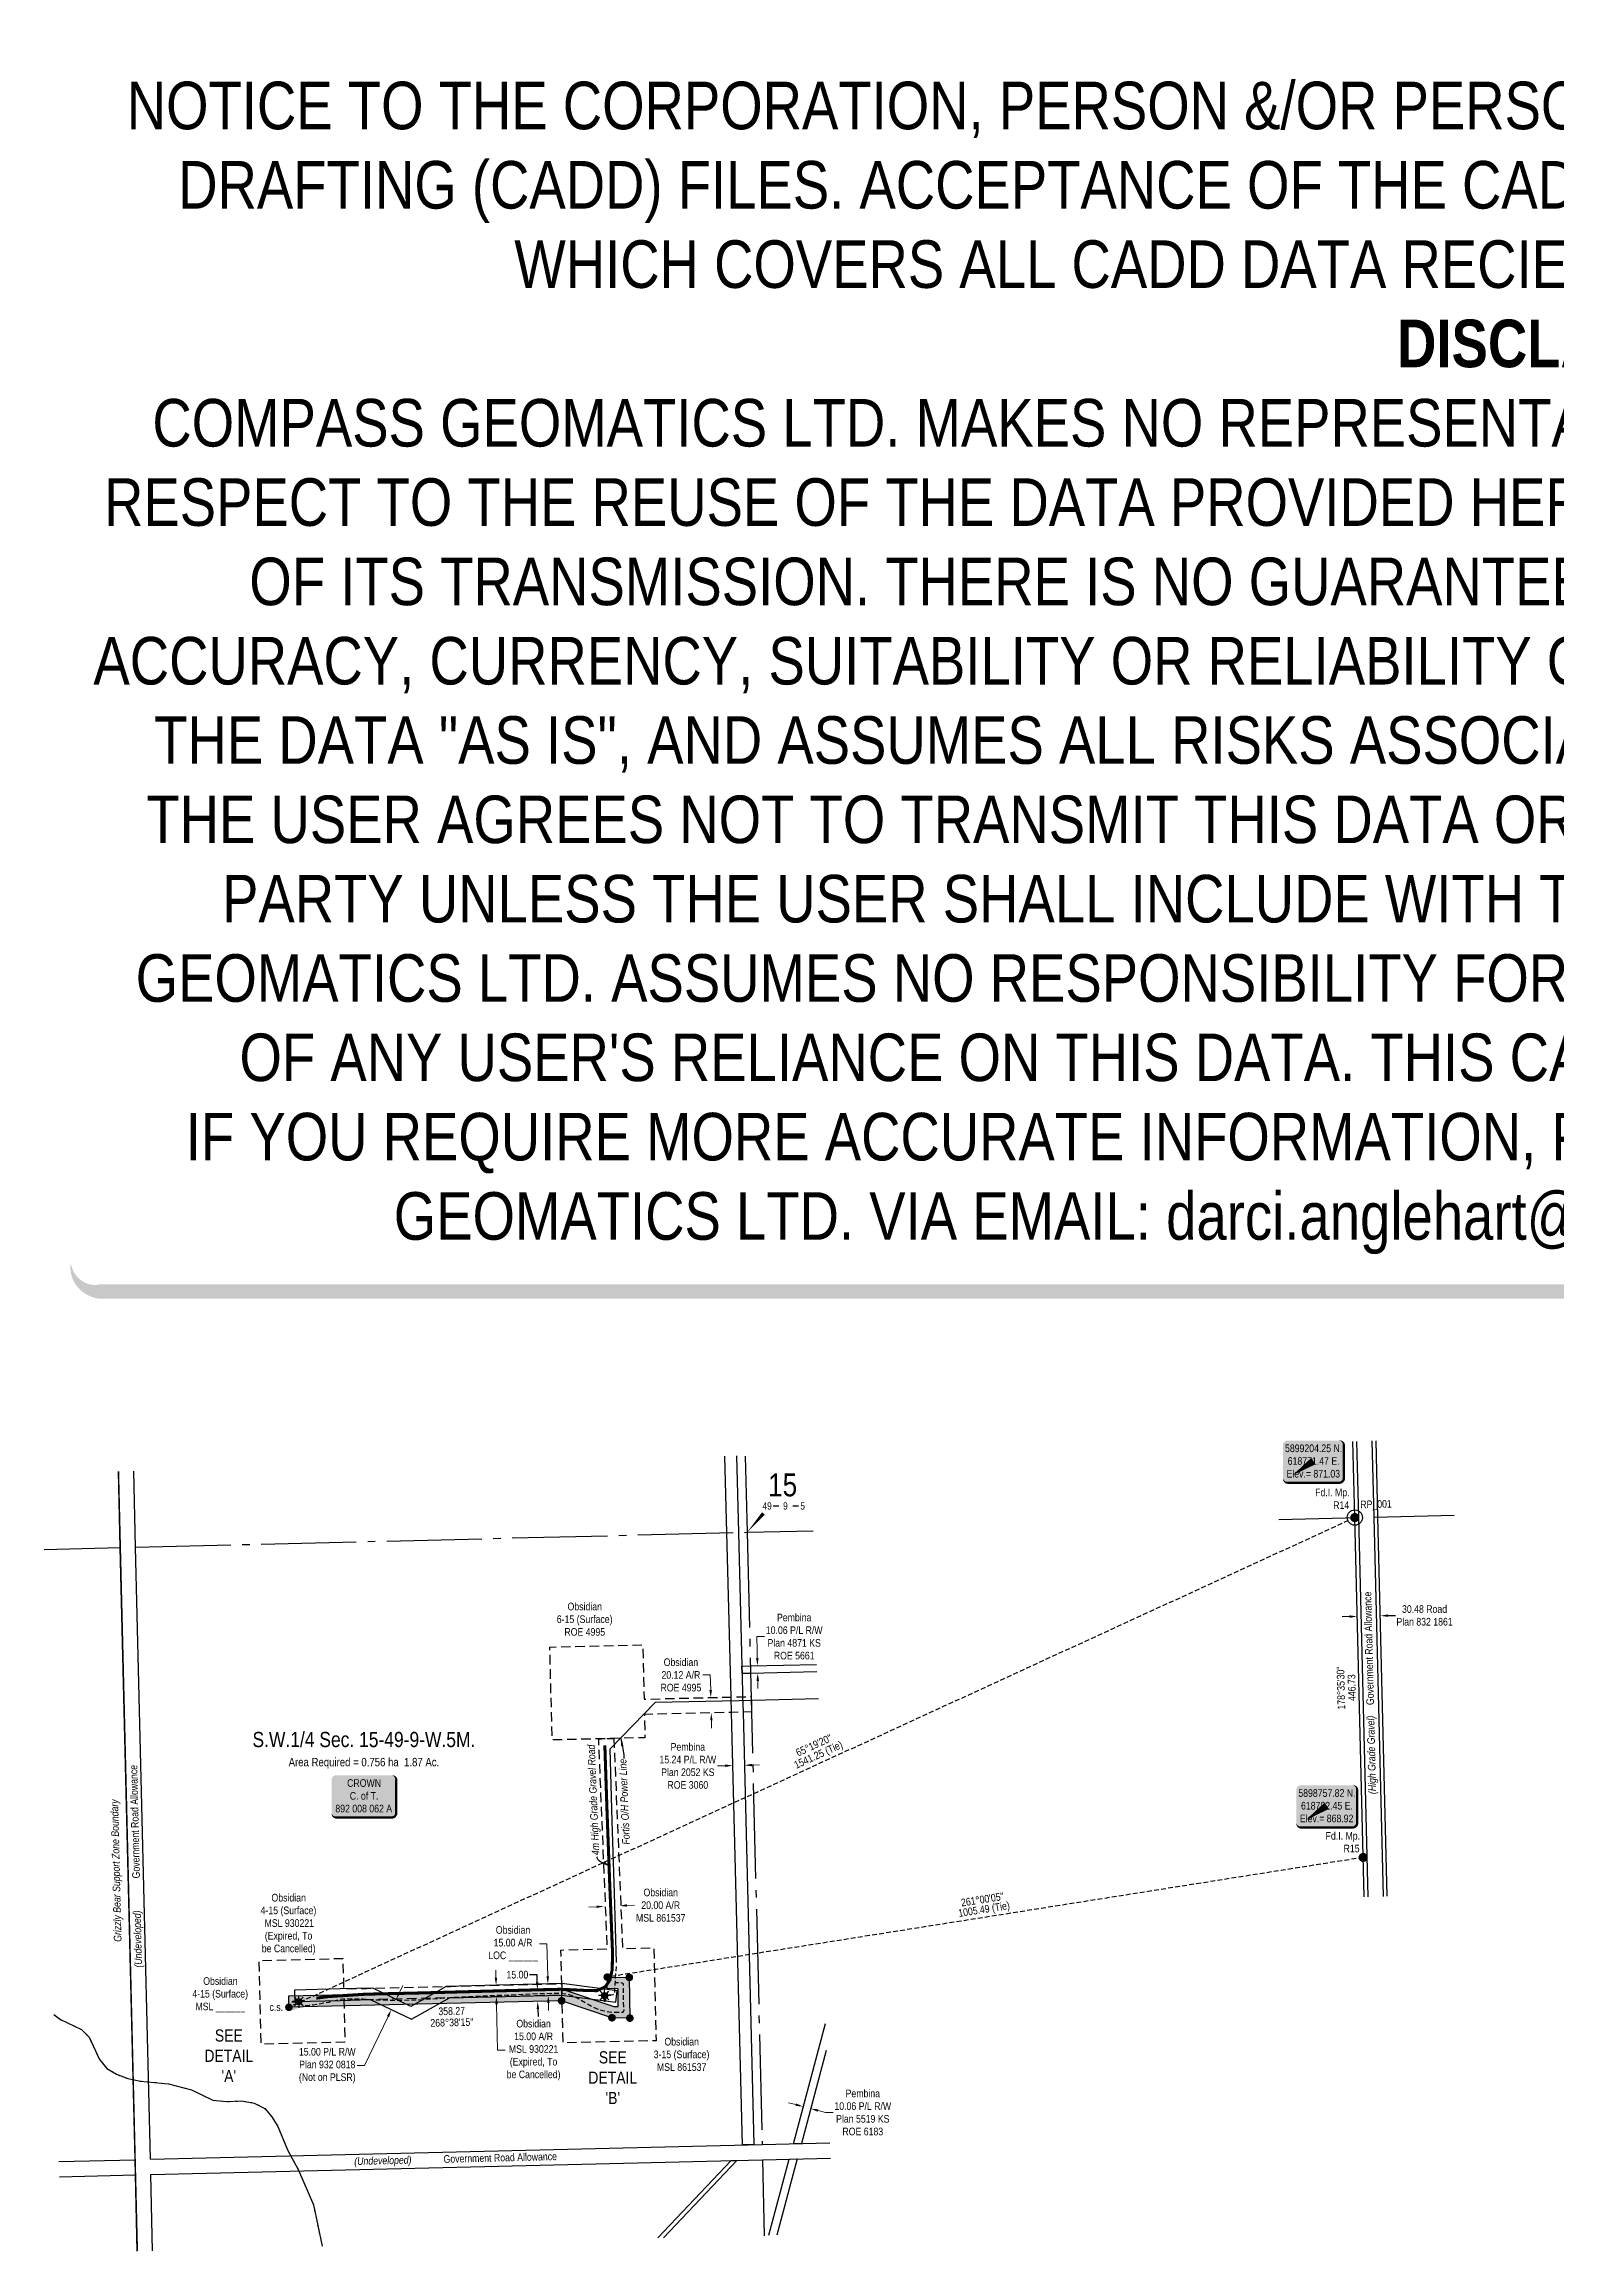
# Model space of a CAD drawing. Extents: x 617050 to 621024, y 5898240 to 5901140.
# Drawn here: x 617050 to 619037, y 5898240 to 5901140 of the extents above; entities that cross this region are included whole.
import ezdxf
from ezdxf.enums import TextEntityAlignment as Align

# ---------------------------------------------------------------- set-up
doc = ezdxf.new("R2010")
doc.units = 0
doc.header["$LTSCALE"] = 5
doc.header["$PDSIZE"] = 0.5
for name, pattern in [('DASHDOT2', [12.7, 6.35, -3.175, 0, -3.175]), ('foc-ACCESSROAD', [3.75, 2.5, -1.25]), ('foc-QUARTERLINE', [33, 25, -3, 2, -3]), ('foc-TIELINE', [1.875, 1.25, -0.625]), ('foc-WHEELTRACKS', [2, 0.4, -1.6]), ('UG_PIPE', [1.875, 1.25, -0.625])]:
    doc.linetypes.add(name, pattern=pattern)
doc.layers.get('Defpoints').update_dxf_attribs({"color": 9})
for name, color, linetype in [('10', 1, 'Continuous'), ('35', 37, 'Continuous'), ('9', 3, 'Continuous'), ('AS-OWNER', 7, 'Continuous'), ('AS-PIPE-UG', 44, 'UG_PIPE'), ('AS-POWER', 104, 'foc-POWER'), ('AS-ROADS', 254, 'Continuous'), ('AS-SYMBOL', 7, 'Continuous'), ('AS-WILDLIFE', 131, 'DASHDOT2'), ('C-RW', 13, 'Continuous'), ('C-SYMBOL', 7, 'Continuous'), ('C-WS', 13, 'foc-ACCESSROAD'), ('C-WS-S', 8, 'Continuous'), ('DETAIL-T', 7, 'Continuous'), ('L-AREAREQUIRED', 7, 'Continuous'), ('L-BD', 7, 'Continuous'), ('L-BD1', 253, 'Continuous'), ('L-MON', 1, 'Continuous'), ('L-MON-T', 1, 'Continuous'), ('L-QSEC', 8, 'foc-QUARTERLINE'), ('L-ROAD-T', 7, 'Continuous'), ('L-SEC', 7, 'Continuous'), ('L-SECLBL', 7, 'Continuous'), ('L-TIE', 7, 'foc-TIELINE'), ('L-TITLEDB', 4, 'Continuous'), ('L-TITLEDB-T', 4, 'Continuous'), ('P-PROPOSED', 10, 'Continuous'), ('P-PROPOSED-H', 21, 'Continuous'), ('P-TXT', 4, 'Continuous'), ('T-WATER-P3', 160, 'foc-WHEELTRACKS')]:
    doc.layers.add(name, color=color, linetype=linetype)
doc.layers.add('AS-STRUCTURE', color=7, linetype='Continuous', lineweight=30, true_color=0x595959)
doc.layers.add('AS-STRUCTURE-H', color=7, linetype='Continuous', true_color=0xa8a8a8)
for name, color, linetype, lineweight in [('C-AR-T', 13, 'Continuous', 9), ('C-RW-T', 13, 'Continuous', 9), ('C-WS-T', 13, 'Continuous', 9), ('T-TEXT', 48, 'Continuous', 18)]:
    doc.layers.add(name, color=color, linetype=linetype, lineweight=lineweight)
doc.layers.add('DISCLAIMER', color=7, linetype='Continuous', plot=False)
doc.styles.add('100L', font='ARIALN.TTF', dxfattribs={"height": 11})
doc.styles.add('175L', font='ARIALN.TTF', dxfattribs={"height": 20})
doc.styles.add('240', font='ARIALN.TTF', dxfattribs={"height": 30})
doc.styles.add('80', font='ARIALN.TTF', dxfattribs={"height": 10})
doc.styles.add('80CG', font='ARIALN.TTF', dxfattribs={"height": 10})
doc.styles.add('80L', font='ARIALN.TTF', dxfattribs={"height": 10})
doc.styles.add('80LS', font='ARIALNI.TTF', dxfattribs={"height": 10})
doc.styles.add('foc-LtypeFont', font='ARIALN.TTF', dxfattribs={"height": 7.35})
doc.styles.add('SIMPLEX', font='ARIALN.TTF')
doc.linetypes.add('foc-POWER', pattern='A,6,-1,["P",foc-LtypeFont,S=0.2,R=0,X=-0.625,Y=-0.75],-1.24,4', length=12.24)
doc.linetypes.add('foc-TOPO-flowdirection-NOLINE', pattern='A,0,[">",foc-LtypeFont,S=0.3,R=0,X=0,Y=-0.945],-20,[">",foc-LtypeFont,S=0.3,R=0,X=0,Y=-0.945],0', length=20)
doc.dimstyles.new('Compass 5 000', dxfattribs={"dimscale": 5, "dimtxt": 9, "dimasz": 2, "dimexe": 0.2, "dimexo": 0.0625, "dimgap": 0.5, "dimtad": 0, "dimtih": 1, "dimtoh": 1, "dimzin": 0, "dimdsep": 46, "dimtxsty": '80CG', "dimcen": 0.1, "dimse1": 1, "dimse2": 1, "dimclrd": 256, "dimclrt": 256, "dimaunit": 1, "dimadec": 4, "dimazin": 0, "dimtfac": 0.06, "dimtofl": 0, "dimtmove": 0, "dimatfit": 1, "dimfxl": 0.2, "dimtolj": 1, "dimtzin": 0, "dimlwd": -1, "dimarcsym": 0})

# ---------------------------------------------------------------- blocks, each defined once
blk = doc.blocks.new('L-SECLBL')
at = {"layer": '9', "color": 7}
for p, q in [((-5.1, -27.8), (-12.3, -27.8)), ((20.7, -27.8), (13.5, -27.8))]:
    blk.add_line(p, q, dxfattribs=at)
at = {"layer": '10', "color": 2, "style": 'SIMPLEX'}
blk.add_attdef('SEC', text='', height=30, dxfattribs=at).set_placement((0, 0), align=Align.MIDDLE)
at = {"layer": '10', "color": 5, "style": '80L'}
blk.add_attdef('TWP', text='', height=9.5, dxfattribs=at).set_placement((-14.4, -27.4), align=Align.MIDDLE_RIGHT)
blk.add_attdef('RGE', text='', height=9.5, dxfattribs=at).set_placement((3.6, -27.4), align=Align.MIDDLE_CENTER)
blk.add_attdef('MER', text='', height=9.5, dxfattribs=at).set_placement((23.2, -27.4), align=Align.MIDDLE_LEFT)
blk = doc.blocks.new('*D32')
at = {"layer": 'C-AR-T', "transparency": 16777216}
for p, q in [((617643.4, 5898600), (617643.1, 5898609.9)), ((617644.2, 5898565), (617645.6, 5898504.7)), ((617645.6, 5898504.7), (617655.6, 5898504.7))]:
    blk.add_line(p, q, dxfattribs=at)
for points in [[(617645, 5898600), (617641.7, 5898599.9), (617643.6, 5898590)], [(617645.9, 5898565), (617642.5, 5898564.9), (617643.9, 5898575)]]:
    blk.add_solid(points, dxfattribs=at)
at = {"layer": 'Defpoints', "color": 0, "transparency": 16777216}
for p in [(617534.1, 5898587.3), (617643.9, 5898575), (617534.5, 5898572.3)]:
    blk.add_point(p, dxfattribs=at)
at = {"layer": 'C-AR-T', "transparency": 16777216, "insert": (617692.8, 5898504.7), "char_height": 10, "attachment_point": 5, "style": '80CG'}
blk.add_mtext('\\A1;Obsidian\\P15.00 A/R\\PMSL 930221\\P(Expired, To\\Pbe Cancelled)', dxfattribs=at)
blk = doc.blocks.new('*D33')
at = {"layer": 'C-AR-T', "transparency": 16777216}
for p, q in [((617775.5, 5898693.1), (617765.5, 5898692.7)), ((617815.5, 5898694.7), (617825.5, 5898695.1))]:
    blk.add_line(p, q, dxfattribs=at)
for points in [[(617775.5, 5898694.7), (617775.6, 5898691.4), (617785.5, 5898693.5)], [(617815.4, 5898696.4), (617815.6, 5898693.1), (617805.5, 5898694.3)]]:
    blk.add_solid(points, dxfattribs=at)
at = {"layer": 'Defpoints', "color": 0, "transparency": 16777216}
for p in [(617782.2, 5898773.5), (617802.2, 5898774.3), (617805.5, 5898694.3)]:
    blk.add_point(p, dxfattribs=at)
at = {"layer": 'C-AR-T', "transparency": 16777216, "insert": (617859.8, 5898695.1), "char_height": 10, "attachment_point": 5, "style": '80CG'}
blk.add_mtext('\\A1;Obsidian\\P20.00 A/R\\PMSL 861537', dxfattribs=at)
blk = doc.blocks.new('*D34')
at = {"layer": 'C-AR-T', "transparency": 16777216}
for p, q in [((617924.9, 5898997.5), (617914.9, 5898997.5)), ((617925.4, 5898977.8), (617924.9, 5898997.5)), ((617926.4, 5898937.7), (617926.6, 5898927.7))]:
    blk.add_line(p, q, dxfattribs=at)
for points in [[(617927.1, 5898977.9), (617923.7, 5898977.8), (617925.6, 5898967.8)], [(617928, 5898937.8), (617924.7, 5898937.7), (617926.1, 5898947.7)]]:
    blk.add_solid(points, dxfattribs=at)
at = {"layer": 'Defpoints', "color": 0, "transparency": 16777216}
for p in [(617895.2, 5898967.1), (617925.6, 5898967.8), (617895.7, 5898947)]:
    blk.add_point(p, dxfattribs=at)
at = {"layer": 'C-AR-T', "transparency": 16777216, "insert": (617886.3, 5898997.5), "char_height": 10, "attachment_point": 5, "style": '80CG'}
blk.add_mtext('\\A1;Obsidian\\P20.12 A/R\\PROE 4995', dxfattribs=at)
blk = doc.blocks.new('*D35')
at = {"layer": 'C-RW-T', "transparency": 16777216}
for p, q in [((617944.5, 5898878.2), (617934.5, 5898878)), ((617979.7, 5898879.1), (617989.7, 5898879.4))]:
    blk.add_line(p, q, dxfattribs=at)
for points in [[(617944.4, 5898879.9), (617944.5, 5898876.6), (617954.4, 5898878.5)], [(617979.6, 5898880.8), (617979.7, 5898877.5), (617969.7, 5898878.9)]]:
    blk.add_solid(points, dxfattribs=at)
at = {"layer": 'Defpoints', "color": 0, "transparency": 16777216}
for p in [(617954.4, 5898878.5), (617955.6, 5898832.7), (617970.8, 5898833.1)]:
    blk.add_point(p, dxfattribs=at)
at = {"layer": 'C-RW-T', "transparency": 16777216, "insert": (617895.4, 5898878), "char_height": 10, "attachment_point": 5, "style": '80CG'}
blk.add_mtext('\\A1;Pembina\\P15.24 P/L R/W\\PPlan 2052 KS\\PROE 3060', dxfattribs=at)
blk = doc.blocks.new('*D36')
at = {"layer": 'C-RW-T', "transparency": 16777216}
for p, q in [((617996, 5899047.9), (617986, 5899047.9)), ((617986, 5899047.9), (617986.4, 5899029.7)), ((617986.6, 5899019.7), (617986.4, 5899029.7)), ((617987.3, 5898989.7), (617987.5, 5898979.7))]:
    blk.add_line(p, q, dxfattribs=at)
for points in [[(617988.3, 5899019.8), (617985, 5899019.7), (617986.9, 5899009.7)], [(617989, 5898989.7), (617985.6, 5898989.6), (617987.1, 5898999.7)]]:
    blk.add_solid(points, dxfattribs=at)
at = {"layer": 'Defpoints', "color": 0, "transparency": 16777216}
for p in [(618023.9, 5899010.6), (617987.1, 5898999.7), (618024.1, 5899000.5)]:
    blk.add_point(p, dxfattribs=at)
at = {"layer": 'C-RW-T', "transparency": 16777216, "insert": (618035.1, 5899047.9), "char_height": 10, "attachment_point": 5, "style": '80CG'}
blk.add_mtext('\\A1;Pembina\\P10.06 P/L R/W\\PPlan 4871 KS\\PROE 5661', dxfattribs=at)
blk = doc.blocks.new('*D37')
at = {"layer": 'C-RW-T', "transparency": 16777216}
for p, q in [((618037.4, 5898433.1), (618027.7, 5898435.7)), ((618066.4, 5898425.4), (618076.1, 5898422.8)), ((618086.1, 5898422.8), (618076.1, 5898422.8)), ((618076.1, 5898422.8), (618076.1, 5898422.8))]:
    blk.add_line(p, q, dxfattribs=at)
for points in [[(618037.8, 5898434.7), (618037, 5898431.5), (618047, 5898430.5)], [(618066.9, 5898427), (618066, 5898423.7), (618056.8, 5898427.9)]]:
    blk.add_solid(points, dxfattribs=at)
at = {"layer": 'Defpoints', "color": 0, "transparency": 16777216}
for p in [(618057.6, 5898470), (618067.3, 5898467.4), (618047, 5898430.5)]:
    blk.add_point(p, dxfattribs=at)
at = {"layer": 'C-RW-T', "transparency": 16777216, "insert": (618125.2, 5898422.8), "char_height": 10, "attachment_point": 5, "style": '80CG'}
blk.add_mtext('\\A1;Pembina\\P10.06 P/L R/W\\PPlan 5519 KS\\PROE 6183', dxfattribs=at)
blk = doc.blocks.new('GAS')
h = blk.add_hatch(color=255)
h.dxf.hatch_style = 1
edge = h.paths.add_edge_path()
edge.add_arc((0, 0), 0.9, 0, 360)
for p, q in [((-0.81, 0), (-1.62, 0)), ((-0.57, 0.57), (-1.14, 1.14)), ((0, 0.81), (0, 1.62)), ((0.57, 0.57), (1.14, 1.14)), ((1.62, 0), (0.81, 0)), ((-0.57, -0.57), (-1.14, -1.14)), ((0, -0.81), (0, -1.62)), ((1.14, -1.14), (0.57, -0.57))]:
    blk.add_line(p, q)
blk.add_circle((0, 0), 0.8)
blk = doc.blocks.new('RISER')
h = blk.add_hatch(color=255)
h.dxf.hatch_style = 1
edge = h.paths.add_edge_path()
edge.add_arc((0, 0), 0.7, 0, 360)
blk.add_hatch(color=13).paths.add_polyline_path([(0.58, -0.15), (-0.58, -0.15, 0.774597)])
at = {"color": 13}
blk.add_line((-0.58, -0.15), (0.58, -0.15), dxfattribs=at)
blk.add_circle((0, 0), 0.6, dxfattribs=at)
blk = doc.blocks.new('fdia')
at = {"color": 255, "const_width": 1}
blk.add_lwpolyline([(-0.5, 0, 1), (0.5, 0, 1)], format="xyb", close=True, dxfattribs=at)
blk = doc.blocks.new('Fdiaa')
blk.add_blockref('fdia', (0, 0))
blk = doc.blocks.new('fdib')
at = {"color": 1, "const_width": 1.6}
blk.add_lwpolyline([(-0.4, 0, 1), (0.4, 0, 1)], format="xyb", close=True, dxfattribs=at)
at = {"color": 1}
blk.add_circle((0, 0), 0.8, dxfattribs=at)
blk = doc.blocks.new('Fdibb')
blk.add_blockref('fdib', (0, 0))
blk = doc.blocks.new('fdicc')
for name in ['Fdibb', 'Fdiaa']:
    blk.add_blockref(name, (0, 0))
blk = doc.blocks.new('FDI')
blk.add_blockref('fdicc', (0, 0))
blk = doc.blocks.new('PLIA')
at = {"color": 255, "const_width": 1}
blk.add_lwpolyline([(-0.5, 0, 1), (0.5, 0, 1)], format="xyb", close=True, dxfattribs=at)
blk = doc.blocks.new('PLIAA')
blk.add_blockref('PLIA', (0, 0))
blk = doc.blocks.new('PLIB')
at = {"color": 1}
blk.add_circle((0, 0), 0.8, dxfattribs=at)
blk = doc.blocks.new('PLIBB')
blk.add_blockref('PLIB', (0, 0))
blk = doc.blocks.new('PLICC')
for name in ['PLIAA', 'PLIBB']:
    blk.add_blockref(name, (0, 0))
blk = doc.blocks.new('PLI')
blk.add_blockref('PLICC', (0, 0))
blk = doc.blocks.new('*U38')
h = blk.add_hatch(color=254)
edge = h.paths.add_edge_path()
edge.add_line((-34, -28.5), (34, -28.5))
edge.add_arc((34, -22.5), 6, 270, 360)
edge.add_line((40, -22.5), (40, 21))
edge.add_arc((34, 21), 6, 0, 90)
edge.add_line((34, 27), (-34, 27))
edge.add_arc((-34, 21), 6, 90, 180)
edge.add_line((-40, 21), (-40, -22.5))
edge.add_arc((-34, -22.5), 6, 180, 270)
at = {"color": 1, "flags": 128}
blk.add_lwpolyline([(-34, -28.5, 3, 3, 0), (34, -28.5, 3, 3, 0.414214), (40, -22.5, 3, 3, 0), (40, 21, 3, 0, 0.414214), (34, 27, 0, 0, 0), (-34, 27, 0, 0, 0.414214), (-40, 21, 0, 0, 0), (-40, -22.5, 0, 3, 0.414214)], format="xyseb", close=True, dxfattribs=at)
blk.add_lwpolyline([(-27.7, -19, 0, 10, 0), (0, 0, 5, 5, 0)], format="xyseb", dxfattribs=at)
at = {"color": 1, "style": '80'}
blk.add_attdef('ENTER_TEXT_001', (-36, -5), '', height=10, dxfattribs=at)
blk = doc.blocks.new('*D39')
at = {"layer": 'Defpoints', "color": 0, "transparency": 16777216}
for p in [(617461.6, 5898578.1), (617462, 5898563.2), (617698.2, 5898568.8)]:
    blk.add_point(p, dxfattribs=at)
at = {"layer": 'P-TXT', "transparency": 16777216}
for p, q in [((617697.4, 5898603.8), (617687.4, 5898603.8)), ((617697.6, 5898593.8), (617697.4, 5898603.8)), ((617698.5, 5898558.8), (617698.7, 5898548.8))]:
    blk.add_line(p, q, dxfattribs=at)
for points in [[(617699.3, 5898593.8), (617696, 5898593.7), (617697.9, 5898583.8)], [(617700.1, 5898558.8), (617696.8, 5898558.7), (617698.2, 5898568.8)]]:
    blk.add_solid(points, dxfattribs=at)
at = {"layer": 'P-TXT', "transparency": 16777216, "insert": (617671.5, 5898603.8), "char_height": 10, "attachment_point": 5, "style": '80CG'}
blk.add_mtext('\\A1;15.00', dxfattribs=at)
blk = doc.blocks.new('*D40')
at = {"layer": 'C-AR-T', "transparency": 16777216}
for p, q in [((617710.4, 5898644.5), (617700.4, 5898644.5)), ((617711.4, 5898601.6), (617710.4, 5898644.5)), ((617712.2, 5898566.6), (617712.5, 5898556.6))]:
    blk.add_line(p, q, dxfattribs=at)
for points in [[(617713.1, 5898601.6), (617709.7, 5898601.5), (617711.6, 5898591.6)], [(617713.9, 5898566.7), (617710.6, 5898566.6), (617712, 5898576.6)]]:
    blk.add_solid(points, dxfattribs=at)
at = {"layer": 'Defpoints', "color": 0, "transparency": 16777216}
for p in [(617677.7, 5898590.8), (617678, 5898575.8), (617711.6, 5898591.6)]:
    blk.add_point(p, dxfattribs=at)
at = {"layer": 'C-AR-T', "transparency": 16777216, "insert": (617665.8, 5898644.5), "char_height": 10, "attachment_point": 5, "style": '80CG'}
blk.add_mtext('\\A1;Obsidian\\P15.00 A/R\\PLOC ______', dxfattribs=at)
blk = doc.blocks.new('*D41')
at = {"layer": 'C-RW-T', "transparency": 16777216}
for p, q in [((617516.6, 5898580.5), (617520.9, 5898589.5)), ((617501.6, 5898548.9), (617470.9, 5898484.4)), ((617470.9, 5898484.4), (617460.9, 5898484.4))]:
    blk.add_line(p, q, dxfattribs=at)
for points in [[(617515.1, 5898581.2), (617518.1, 5898579.8), (617512.3, 5898571.4)], [(617500.1, 5898549.6), (617503.1, 5898548.2), (617505.9, 5898557.9)]]:
    blk.add_solid(points, dxfattribs=at)
at = {"layer": 'Defpoints', "color": 0, "transparency": 16777216}
for p in [(617505.9, 5898557.9), (617517.2, 5898552.5), (617523.6, 5898566.1)]:
    blk.add_point(p, dxfattribs=at)
at = {"layer": 'C-RW-T', "transparency": 16777216, "insert": (617421.8, 5898484.4), "char_height": 10, "attachment_point": 5, "style": '80CG'}
blk.add_mtext('\\A1;15.00 P/L R/W\\PPlan 932 0818\\P(Not on PLSR)', dxfattribs=at)
blk = doc.blocks.new('*U43')
h = blk.add_hatch(color=255)
edge = h.paths.add_edge_path()
edge.add_line((-36.5, -28.5), (36.5, -28.5))
edge.add_arc((36.5, -22.5), 6, 270, 360)
edge.add_line((42.5, -22.5), (42.5, 21))
edge.add_arc((36.5, 21), 6, 0, 90)
edge.add_line((36.5, 27), (-36.5, 27))
edge.add_arc((-36.5, 21), 6, 90, 180)
edge.add_line((-42.5, 21), (-42.5, -22.5))
edge.add_arc((-36.5, -22.5), 6, 180, 270)
at = {"color": 14, "flags": 128}
blk.add_lwpolyline([(-36.5, -28.5, 3, 3, 0), (36.5, -28.5, 3, 3, 0.414214), (42.5, -22.5, 3, 3, 0), (42.5, 21, 3, 0, 0.414214), (36.5, 27, 0, 0, 0), (-36.5, 27, 0, 0, 0.414214), (-42.5, 21, 0, 0, 0), (-42.5, -22.5, 0, 3, 0.414214)], format="xyseb", close=True, dxfattribs=at)
at = {"color": 14, "style": '80'}
blk.add_attdef('ENTER_TEXT_001', (-26.8, -4.9), '', height=10, dxfattribs=at)
blk = doc.blocks.new('*D51')
at = {"layer": 'Defpoints', "color": 0, "transparency": 16777216}
for p in [(618773.5, 5899119.8), (618804, 5899120.6), (618805.1, 5899075.2)]:
    blk.add_point(p, dxfattribs=at)
at = {"layer": 'L-TITLEDB-T', "transparency": 16777216}
for p, q in [((618764.7, 5899074.2), (618754.7, 5899073.9)), ((618815.1, 5899075.4), (618825.1, 5899075.7))]:
    blk.add_line(p, q, dxfattribs=at)
for points in [[(618764.6, 5899075.8), (618764.7, 5899072.5), (618774.7, 5899074.4)], [(618815.1, 5899077.1), (618815.2, 5899073.8), (618805.1, 5899075.2)]]:
    blk.add_solid(points, dxfattribs=at)
at = {"layer": 'L-TITLEDB-T', "transparency": 16777216, "insert": (618863.1, 5899075.7), "char_height": 10, "attachment_point": 5, "style": '80CG'}
blk.add_mtext('\\A1;30.48 Road\\PPlan 832 1861', dxfattribs=at)
blk = doc.blocks.new('Disclaimer_Legal')
at = {"layer": 'DISCLAIMER', "color": 254, "flags": 128}
blk.add_lwpolyline([(-3612.9, -1104.6, 37.5, 37.5, 0), (4096.1, -1104.6, 37.5, 37.5, 0.414214), (4171.1, -1029.6, 37.5, 37.5, 0), (4171.1, 2078.7, 37.5, 0, 0.414214), (4096.1, 2153.7, 0, 0, 0), (-3612.9, 2153.7, 0, 0, 0.414214), (-3687.9, 2078.7, 0, 0, 0), (-3687.9, -1029.6, 0, 37.5, 0.414214)], format="xyseb", close=True, dxfattribs=at)
at = {"layer": 'DISCLAIMER', "color": 254, "insert": (241.6, 533.9), "char_height": 125, "width": 7717.568, "attachment_point": 5, "style": '80'}
blk.add_mtext('NOTICE TO THE CORPORATION, PERSON &/OR PERSONS REGARDING THIS COMPUTER AIDED DESIGN AND DRAFTING (CADD) FILES. ACCEPTANCE OF THE CADD DATA IS BASED ON THE FOLLOWING DISCLAIMER WHICH COVERS ALL CADD DATA RECIEVED FROM COMPASS GEOMATICS LTD.\\P{\\fArial Narrow|b1|i0|c0|p34;DISCLAIMER}\\PCOMPASS GEOMATICS LTD. MAKES NO REPRESENTATION OR WARRANTIES, EXPRESS OR IMPLIED, WITH RESPECT TO THE REUSE OF THE DATA PROVIDED HEREWITH, REGARDLESS OF ITS FORMAT OR THE MEANS OF ITS TRANSMISSION. THERE IS NO GUARANTEE OR REPRESENTATION TO THE USER AS TO THE ACCURACY, CURRENCY, SUITABILITY OR RELIABILITY OF THIS DATA FOR ANY PURPOSE. THE USER ACCEPTS THE DATA "AS IS", AND ASSUMES ALL RISKS ASSOCIATED WITH ITS USE. BY ACCEPTANCE OF THIS DATA, THE USER AGREES NOT TO TRANSMIT THIS DATA OR PROVIDE ACCESS OR ANY PART OF IT TO ANOTHER PARTY UNLESS THE USER SHALL INCLUDE WITH THE DATA A COPY OF THIS DISCLAIMER. COMPASS GEOMATICS LTD. ASSUMES NO RESPONSIBILITY FOR ACTUAL OR CONSEQUENTIAL DAMAGE AS A RESULT OF ANY USER\'S RELIANCE ON THIS DATA. THIS CADD FILE IS FOR ILLUSTRATION PURPOSES ONLY.\\PIF YOU REQUIRE MORE ACCURATE INFORMATION, PLEASE CONTACT DARCI ANGLEHART AT COMPASS GEOMATICS LTD. VIA EMAIL: darci.anglehart@compassgeomatics.ca OR CELL: 506-961-7292', dxfattribs=at)

msp = doc.modelspace()

# ---------------------------------------------------------------- hatches: boundary and pattern name
at = {"layer": 'AS-ROADS'}
h = msp.add_hatch(color=256, dxfattribs=at)
h.dxf.hatch_style = 1
h.paths.add_polyline_path([(617418.037, 5898575.167), (617394.133, 5898574.781), (617384.009, 5898576.458), (617375.344, 5898575.326), (617369.609, 5898566.798), (617377.265, 5898556.917), (617391.269, 5898563.712), (617403.304, 5898569.167)])
at = {"layer": 'AS-STRUCTURE-H'}
h = msp.add_hatch(color=256, dxfattribs=at)
h.dxf.hatch_style = 1
h.paths.add_polyline_path([(617787.044, 5898575.635), (617787.33, 5898569.521), (617785.492, 5898569.471), (617785.233, 5898575.58)])
h = msp.add_hatch(color=256, dxfattribs=at)
h.dxf.hatch_style = 1
h.paths.add_polyline_path([(617383.39, 5898567.62), (617376.016, 5898567.262), (617375.973, 5898569.078), (617383.267, 5898569.392)])
at = {"layer": 'P-PROPOSED-H'}
h = msp.add_hatch(color=256, dxfattribs=at)
h.dxf.hatch_style = 1
h.paths.add_polyline_path([(617371.122, 5898575.997), (617731.799, 5898584.577), (617798.271, 5898562.198), (617804.051, 5898562.087), (617803.72, 5898585.421), (617789.478, 5898585.627), (617789.694, 5898600.62), (617818.507, 5898600.204), (617819.263, 5898546.799), (617795.675, 5898547.25), (617729.516, 5898569.524), (617371.479, 5898561.006)])

# ---------------------------------------------------------------- linework, layer by layer
at = {"layer": '35', "color": 3}
msp.add_circle((618771.466, 5899204.25), 10, dxfattribs=at)
at = {"layer": 'AS-PIPE-UG', "flags": 128}
for points in [[(617801.418, 5898614.514), (617800.031, 5898599.19), (617799.408, 5898590.672), (617799.171, 5898581.389), (617799.12, 5898579.523), (617798.165, 5898577.968), (617796.717, 5898577.325), (617791.369, 5898577.059), (617787.686, 5898576.792)], [(617384.792, 5898567.442), (617390.121, 5898563.28), (617394.541, 5898563.349), (617398.18, 5898563.577), (617403.306, 5898564.246), (617415.028, 5898566.325), (617423.972, 5898567.902), (617432.071, 5898570.119), (617442.388, 5898572.229), (617462.283, 5898572.32), (617468.328, 5898571.929), (617481.329, 5898570.871), (617494.876, 5898570.708), (617517.449, 5898570.341), (617542.543, 5898570.845), (617571.075, 5898572.972), (617586.282, 5898574.001), (617618.909, 5898575.658), (617670.112, 5898577.78), (617698.685, 5898578.97), (617726.483, 5898579.54), (617736.365, 5898578.662), (617741.741, 5898577.11), (617752.033, 5898572.139), (617760.582, 5898567.162), (617768.839, 5898562.542), (617776.144, 5898559.172), (617783.386, 5898556.801), (617792.146, 5898555.16), (617795.799, 5898554.739), (617810.319, 5898554.477), (617811.103, 5898555.418), (617811.82, 5898557.599), (617811.3, 5898561.614), (617811.018, 5898567.429), (617810.856, 5898573.673), (617810.972, 5898580.079), (617811.049, 5898587.268), (617810.951, 5898591.677), (617810.138, 5898592.396), (617809.137, 5898592.86), (617803.975, 5898593.027), (617801.924, 5898593.044), (617799.55, 5898592.97)]]:
    msp.add_lwpolyline(points, dxfattribs=at)
at = {"layer": 'AS-POWER', "flags": 128}
msp.add_lwpolyline([(617801.704, 5898619.972), (617798.932, 5898710.76), (617796.092, 5898805.348), (617793.528, 5898900.495), (617853.047, 5898961.759), (617962.62, 5898963.895), (618066.888, 5898966.689)], dxfattribs=at)
at = {"layer": 'AS-ROADS', "const_width": 3.999, "flags": 128}
msp.add_lwpolyline([(617786.399, 5898905.015), (617789.249, 5898819.143), (617792.788, 5898723.861), (617796.502, 5898632.717), (617796.081, 5898610.299), (617792.864, 5898596.35), (617786.782, 5898587.832), (617775.97, 5898582.813), (617763.293, 5898583.016), (617728.769, 5898584.663), (617695.703, 5898583.883), (617548.062, 5898579.921), (617472.399, 5898578.203), (617423.144, 5898575.06), (617407.405, 5898572.996)], dxfattribs=at)
at = {"layer": 'AS-STRUCTURE', "flags": 128}
for points in [[(617787.044, 5898575.635), (617787.33, 5898569.521), (617785.492, 5898569.471), (617785.233, 5898575.58)], [(617383.39, 5898567.62), (617376.016, 5898567.262), (617375.973, 5898569.078), (617383.267, 5898569.392)]]:
    msp.add_lwpolyline(points, close=True, dxfattribs=at)
at = {"layer": 'AS-WILDLIFE', "const_width": 1.999, "flags": 128}
msp.add_lwpolyline([(617147.491, 5899264.896), (617172.29, 5898240.774)], dxfattribs=at)
at = {"layer": 'C-RW', "flags": 128}
for points in [[(617959.431, 5899285.302), (617961.97, 5899184.617), (617966.392, 5899009.276), (617966.645, 5898999.223), (617967.41, 5898968.851), (617967.918, 5898948.727), (617982.244, 5898380.581), (617967.014, 5898380.21), (617952.688, 5898948.358), (617952.181, 5898968.482), (617946.74, 5899184.247), (617944.201, 5899284.932)], [(618064.685, 5899001.407), (617977.851, 5898999.473), (617966.645, 5898999.223), (617966.392, 5899009.276), (617977.606, 5899009.525), (618064.432, 5899011.46)], [(617478.257, 5898571.046), (617532.277, 5898545.332), (617582.199, 5898573.517), (617729.344, 5898577.019), (617800.866, 5898567.848), (617802.773, 5898582.721), (617730.124, 5898592.036), (617578.093, 5898588.418), (617531.688, 5898562.219), (617481.474, 5898586.122), (617438.815, 5898585.106), (617378.854, 5898583.679), (617379.211, 5898568.689), (617439.172, 5898570.116), (617478.256, 5898571.046)], [(618077.174, 5898504.319), (618044.51, 5898382.09), (618034.034, 5898381.836), (618076.28, 5898539.92)], [(617855.943, 5898258.015), (617952.476, 5898359.741), (617959.79, 5898359.919), (617863.257, 5898258.192)], [(618001.891, 5898261.555), (618028.625, 5898361.593), (618039.1, 5898361.847), (618012.366, 5898261.809)]]:
    msp.add_lwpolyline(points, dxfattribs=at)
at = {"layer": 'C-WS', "flags": 128}
for points in [[(617978.592, 5898969.123), (617979.083, 5898948.997), (617967.918, 5898948.727), (617952.688, 5898948.358), (617838.387, 5898945.587), (617839.127, 5898915.097), (617798.313, 5898914.108), (617778.304, 5898913.623), (617717.173, 5898912.141), (617714.216, 5899034.094), (617836.169, 5899037.051), (617837.9, 5898965.712), (617952.181, 5898968.482), (617967.41, 5898968.851), (617978.592, 5898969.123)], [(617798.313, 5898914.108), (617809.724, 5898638.128), (617850.732, 5898639.107), (617853.645, 5898517.072), (617731.611, 5898514.159), (617730.11, 5898577.022), (617729.752, 5898592.026), (617728.698, 5898636.194), (617789.714, 5898637.651), (617778.304, 5898913.623), (617798.313, 5898914.108)], [(617729.752, 5898592.026), (617730.11, 5898577.037), (617443.619, 5898570.222), (617444.941, 5898515.127), (617334.911, 5898512.485), (617332.268, 5898622.515), (617442.299, 5898625.158), (617443.26, 5898585.146), (617473.455, 5898585.892), (617481.517, 5898586.091), (617578.136, 5898588.393), (617583.486, 5898588.514), (617729.752, 5898592.026)]]:
    msp.add_lwpolyline(points, close=True, dxfattribs=at)
at = {"layer": 'L-QSEC'}
for p, q in [((617970.887, 5899284.865), (617973.327, 5899184.894)), ((617170.015, 5899165.412), (617973.327, 5899184.894)), ((617973.327, 5899184.894), (618060.022, 5899186.996)), ((617973.327, 5899184.894), (617992.948, 5898380.842)), ((618671.495, 5899201.826), (618776.643, 5899204.376)), ((617049.943, 5899162.424), (617149.911, 5899164.924)), ((617993.438, 5898360.738), (617995.881, 5898260.693))]:
    msp.add_line(p, q, dxfattribs=at)
at = {"layer": 'L-QSEC', "flags": 128}
msp.add_lwpolyline([(618796.749, 5899204.881), (618901.894, 5899207.523)], dxfattribs=at)
at = {"layer": 'L-SEC'}
for p, q in [((618776.643, 5899204.376), (618774.183, 5899304.345)), ((618796.749, 5899204.87), (618794.29, 5899304.833)), ((617149.911, 5899164.924), (617147.491, 5899264.896)), ((617170.018, 5899165.411), (617167.598, 5899265.383)), ((618788.897, 5898706.131), (618776.643, 5899204.376)), ((618809.004, 5898706.625), (618796.749, 5899204.87)), ((617169.376, 5898360.851), (617149.911, 5899164.924)), ((617189.483, 5898361.339), (617170.018, 5899165.411)), ((617189.483, 5898361.339), (617992.95, 5898380.845)), ((617992.95, 5898380.845), (618082.087, 5898383.009)), ((617069.406, 5898358.363), (617169.362, 5898360.851)), ((617169.374, 5898360.851), (617169.376, 5898360.851)), ((617189.969, 5898341.232), (617993.438, 5898360.738)), ((617993.438, 5898360.738), (618082.59, 5898362.903)), ((617069.893, 5898338.256), (617169.863, 5898340.744)), ((617172.29, 5898240.774), (617169.863, 5898340.744)), ((617192.397, 5898241.26), (617189.969, 5898341.232)), ((617189.969, 5898341.231), (617189.969, 5898341.232))]:
    msp.add_line(p, q, dxfattribs=at)
at = {"layer": 'L-SECLBL', "flags": 128}
msp.add_lwpolyline([(617973.327, 5899184.894, 0, 4.998, 0), (617994.766, 5899209.596, 0, 0, 0)], format="xyseb", dxfattribs=at)
at = {"layer": 'L-TIE', "flags": 128}
for points in [[(618771.466, 5899204.25), (617371.479, 5898561.006)], [(618782.446, 5898757.821), (617789.694, 5898600.62)]]:
    msp.add_lwpolyline(points, dxfattribs=at)
at = {"layer": 'L-TITLEDB'}
for p, q in [((618801.926, 5899204.997), (618799.467, 5899304.958)), ((618814.18, 5898706.752), (618801.926, 5899204.997))]:
    msp.add_line(p, q, dxfattribs=at)
msp.add_lwpolyline([(618783.72, 5898706.003), (618771.466, 5899204.248), (618769.007, 5899304.22)], dxfattribs=at)
at = {"layer": 'P-PROPOSED', "flags": 128}
msp.add_lwpolyline([(617371.122, 5898575.997), (617731.799, 5898584.577), (617798.271, 5898562.198), (617804.051, 5898562.087), (617803.72, 5898585.421), (617789.478, 5898585.627), (617789.694, 5898600.62), (617818.507, 5898600.204), (617819.263, 5898546.799), (617795.675, 5898547.25), (617729.516, 5898569.524), (617371.479, 5898561.006)], close=True, dxfattribs=at)
at = {"layer": 'T-WATER-P3', "flags": 128}
msp.add_lwpolyline([(617062.854, 5898551.453), (617071.292, 5898544.813), (617098.833, 5898531.794), (617108.896, 5898521.72), (617122.616, 5898492.335), (617132.185, 5898480.759), (617144.858, 5898473.085), (617159.681, 5898467.261), (617176.396, 5898463.996), (617213.07, 5898460.593), (617243.445, 5898452.539), (617271.72, 5898438.887), (617289.639, 5898437.202), (617308.977, 5898437.943), (617325.973, 5898435.28), (617339.71, 5898427.876), (617349.192, 5898417.31), (617356.895, 5898404.37), (617369.701, 5898373.646), (617384.174, 5898347.083), (617403.667, 5898301.483), (617414.917, 5898247.317)], dxfattribs=at)
at = {"layer": 'T-WATER-P3', "linetype": 'foc-TOPO-flowdirection-NOLINE', "flags": 128}
msp.add_lwpolyline([(617062.854, 5898551.453), (617071.292, 5898544.813), (617098.833, 5898531.794), (617108.896, 5898521.72), (617122.616, 5898492.335), (617132.185, 5898480.759), (617144.858, 5898473.085), (617159.681, 5898467.261), (617176.396, 5898463.996), (617213.07, 5898460.593), (617243.445, 5898452.539), (617271.72, 5898438.887), (617289.639, 5898437.202), (617308.977, 5898437.943), (617325.973, 5898435.28), (617339.71, 5898427.876), (617349.192, 5898417.31), (617356.895, 5898404.37), (617369.701, 5898373.646), (617384.174, 5898347.083), (617403.667, 5898301.483), (617414.917, 5898247.317)], dxfattribs=at)

# ---------------------------------------------------------------- block references
at = {"xscale": 0.5, "yscale": 0.5, "zscale": 0.5}
msp.add_blockref('Disclaimer_Legal', (618928.822, 5900053.341), dxfattribs=at)
at = {"layer": 'AS-OWNER', "color": 4}
ref = msp.add_blockref('*U43', (617469.96, 5898838.787), dxfattribs=dict(at, xscale=0.99963555, yscale=0.99963555, zscale=0.99963555))
ref.add_attrib('ENTER_TEXT_001', 'CROWN', (617447.908, 5898850.555), dxfattribs={"layer": '0', "color": 14, "height": 9.9964, "style": '80'})
ref.add_attrib('ENTER_TEXT_002', 'C. of T.', (617451.403, 5898833.717), dxfattribs={"layer": '0', "color": 14, "height": 9.9964, "style": '80'})
ref.add_attrib('ENTER_TEXT_003', '892 008 062 A', (617432.463, 5898817.016), dxfattribs={"layer": '0', "color": 14, "height": 9.99636, "style": '80'})
at = {"layer": 'AS-SYMBOL', "xscale": 5.000000000000018, "yscale": 5.000000000000018, "zscale": 5.000000000000018}
for p in [(617787.301, 5898576.755), (617384.635, 5898567.55)]:
    msp.add_blockref('RISER', p, dxfattribs=at)
at = {"layer": 'C-WS-S', "xscale": 5.000000000000018, "yscale": 5.000000000000018, "zscale": 5.000000000000018}
for p in [(617384.413, 5898568.525), (617786.09, 5898576.418)]:
    msp.add_blockref('GAS', p, dxfattribs=at)
at = {"layer": 'DETAIL-T', "color": 4}
ref = msp.add_blockref('*U38', (618717.109, 5899278.478), dxfattribs=dict(at, xscale=0.99963555, yscale=0.99963555, zscale=0.99963555))
ref.add_attrib('ENTER_TEXT_001', '5899204.25 N.', (618679.803, 5899290.246), dxfattribs={"layer": '0', "color": 1, "height": 9.99636, "style": '80'})
ref.add_attrib('ENTER_TEXT_002', '618771.47 E.', (618683.325, 5899273.545), dxfattribs={"layer": '0', "color": 1, "height": 9.99636, "style": '80'})
ref.add_attrib('ENTER_TEXT_003', 'Elev.= 871.03', (618681.747, 5899256.843), dxfattribs={"layer": '0', "color": 1, "height": 9.99636, "style": '80'})
ref = msp.add_blockref('*U38', (618734.605, 5898825.698), dxfattribs=dict(at, xscale=0.99963555, yscale=0.99963555, zscale=0.99963555))
ref.add_attrib('ENTER_TEXT_001', '5898757.82 N.', (618697.3, 5898837.466), dxfattribs={"layer": '0', "color": 1, "height": 9.99636, "style": '80'})
ref.add_attrib('ENTER_TEXT_002', '618782.45 E.', (618700.822, 5898820.764), dxfattribs={"layer": '0', "color": 1, "height": 9.99636, "style": '80'})
ref.add_attrib('ENTER_TEXT_003', 'Elev.= 868.92', (618699.274, 5898804.063), dxfattribs={"layer": '0', "color": 1, "height": 9.99636, "style": '80'})
at = {"layer": 'L-MON'}
for name, p, xscale, yscale, zscale in [('FDI', (618771.466, 5899204.25), 5.000000000000018, 5.000000000000018, 5.000000000000018), ('FDI', (618782.446, 5898757.821), 5.000000000000018, 5.000000000000018, 5.000000000000018), ('PLI', (617789.694, 5898600.62), 4.998177750000009, 4.998177750000009, 4.998177750000009), ('PLI', (617818.507, 5898600.204), 4.998177750000009, 4.998177750000009, 4.998177750000009), ('PLI', (617371.479, 5898560.993), 4.998177750000009, 4.998177750000009, 4.998177750000009), ('PLI', (617729.536, 5898569.517), 4.998177750000009, 4.998177750000009, 4.998177750000009), ('PLI', (617795.675, 5898547.25), 4.998177750000009, 4.998177750000009, 4.998177750000009), ('PLI', (617819.263, 5898546.799), 4.998177750000009, 4.998177750000009, 4.998177750000009)]:
    msp.add_blockref(name, p, dxfattribs=dict(at, xscale=xscale, yscale=yscale, zscale=zscale))
at = {"layer": 'L-SECLBL', "color": 3, "xscale": 0.99963555, "yscale": 0.99963555, "zscale": 0.99963555}
msp.add_blockref('L-SECLBL', (618019.97, 5899246.936), dxfattribs=at).add_auto_attribs({'SEC': '15', 'TWP': '49', 'RGE': '9', 'MER': '5'})

# ---------------------------------------------------------------- texts
at = {"layer": '35', "color": 3, "style": '80'}
msp.add_attdef('RP_001', (618778.745, 5899216.391), 'RP', height=10, rotation=1.4395, dxfattribs=at)
at = {"layer": 'AS-POWER', "insert": (617809.329, 5898774.168), "char_height": 10, "attachment_point": 1, "rotation": 92.367652, "style": '80L'}
msp.add_mtext_dynamic_manual_height_columns('\\pi0.34677;{\\fArial Narrow|b0|i1|c0|p34;Fortis O/H Power Line}', width=112.54211, gutter_width=50, heights=[0], dxfattribs=at)
at = {"layer": 'AS-WILDLIFE', "insert": (617145.826, 5898740.581), "char_height": 9.99636, "attachment_point": 5, "rotation": 91.386697, "style": '240'}
msp.add_mtext_dynamic_manual_height_columns('{\\fArial Narrow|b0|i1|c0|p34;Grizzly Bear Support Zone Boundary}', width=188.01269, gutter_width=45, heights=[0], dxfattribs=at)
at = {"layer": 'C-SYMBOL', "color": 3, "style": '175L'}
msp.add_text('S.W.1/4 Sec. 15-49-9-W.5M.', height=19.99271, dxfattribs=at).set_placement((617469.96, 5898896.745), align=Align.BOTTOM_CENTER)
at = {"layer": 'C-WS-T', "char_height": 10, "attachment_point": 1, "style": '80L'}
for s, insert in [('\\pi14.395;Obsidian\\P\\pi0.25464;6-15 (Surface)\\P\\pi10.244;ROE 4995', (617723.027, 5899092.409)), ('\\pi14.395;Obsidian\\P\\pi0.1148;4-15 (Surface)\\P\\pi5.316;MSL 930221\\P\\pi5.681;(Expired, To \\P\\pi1.6837;be Cancelled)', (617334.116, 5898709.976)), ('\\pi14.395;Obsidian\\P\\pi0.1148;4-15 (Surface)\\P\\pi4.2246;MSL ______', (617244.463, 5898600.469)), ('\\pi14.395;Obsidian\\P\\pi0.27851;3-15 (Surface)\\P\\pi4.5282;MSL 861537', (617850.282, 5898520.831))]:
    msp.add_mtext_dynamic_manual_height_columns(s, width=72.62387, gutter_width=50, heights=[0], dxfattribs=dict(at, insert=insert))
at = {"layer": 'DETAIL-T', "color": 3, "char_height": 15.9942, "width": 63.61293, "attachment_point": 5, "style": '80CG'}
for s, insert in [("SEE\\PDETAIL\\P'A'", (617292.483, 5898497.318)), ("SEE\\PDETAIL\\P'B'", (617796.802, 5898468.593))]:
    msp.add_mtext(s, dxfattribs=dict(at, insert=insert))
at = {"layer": 'L-AREAREQUIRED', "color": 5, "style": '100L'}
msp.add_text('Area Required = 0.756 ha  1.87 Ac.', height=10.99599, dxfattribs=at).set_placement((617469.96, 5898874.253), align=Align.BOTTOM_CENTER)
at = {"layer": 'L-BD', "color": 3, "style": '80L'}
for s, height, p in [("178°35'30''", 9.99636, (618753.222, 5898980.452)), ('446.73', 9.9964, (618767.462, 5898980.802))]:
    msp.add_text(s, height=height, rotation=91.4089, dxfattribs=at).set_placement(p, align=Align.MIDDLE)
at = {"layer": 'L-BD', "color": 4, "style": '80L'}
for s, height, rotation, p in [('1541.25 (Tie)', 9.99636, 24.6771, (618067.299, 5898891.712)), ("65°19'20''", 9.9964, 24.6771, (618061.039, 5898905.337)), ('1005.49 (Tie)', 9.99636, 8.998, (618284.585, 5898688.6)), ("261°00'05''", 9.99636, 8.998, (618282.357, 5898702.67))]:
    msp.add_text(s, height=height, rotation=rotation, dxfattribs=at).set_placement(p, align=Align.MIDDLE)
at = {"layer": 'L-BD1', "color": 4, "style": '80L'}
for s, height, p in [("268°38'15''", 9.99636, (617585.593, 5898541.102)), ('358.27', 9.9964, (617585.236, 5898556.092))]:
    msp.add_text(s, height=height, rotation=1.3628, dxfattribs=at).set_placement(p, align=Align.MIDDLE)
at = {"layer": 'L-MON-T', "char_height": 10, "attachment_point": 1, "style": '80L'}
for s, width, insert in [('\\pi1.078;Fd.I. Mp.\\P\\pi24.782;R14', 44.34536, (618718.326, 5899242.29)), ('\\pi1.078;Fd.I. Mp.\\P\\pi24.693;R15', 44.34536, (618732.044, 5898791.216)), ('\\pi0.54956;c.s.', 16.95475, (617345.376, 5898566.281))]:
    msp.add_mtext_dynamic_manual_height_columns(s, width=width, gutter_width=50, heights=[0], dxfattribs=dict(at, insert=insert))
at = {"layer": 'L-ROAD-T', "style": '80L'}
for height, rotation, p in [(9.99636, 91.408916, (618789.845, 5899032.407)), (10, 91.386697, (617168.949, 5898804.801)), (10, 1.390726, (617648.975, 5898363.491))]:
    msp.add_text('Government Road Allowance', height=height, rotation=rotation, dxfattribs=at).set_placement(p, align=Align.MIDDLE_CENTER)
at = {"layer": 'T-TEXT', "style": '80LS'}
for s, height, rotation, p in [('(High Grade Gravel)', 9.99636, 91.408916, (618793.286, 5898892.501)), ('(Undeveloped)', 10, 91.386697, (617172.68, 5898650.658)), ('(Undeveloped)', 10, 1.390726, (617494.833, 5898359.749))]:
    msp.add_text(s, height=height, rotation=rotation, dxfattribs=at).set_placement(p, align=Align.MIDDLE_CENTER)
at = {"layer": 'T-TEXT', "insert": (617769.175, 5898760.357), "char_height": 10, "attachment_point": 1, "rotation": 92.367542, "style": '80L'}
msp.add_mtext_dynamic_manual_height_columns('\\pi0.3392;{\\fArial Narrow|b0|i1|c0|p34;4m High Grade Gravel Road}', width=145.88987, gutter_width=50, heights=[0], dxfattribs=at)

# ---------------------------------------------------------------- dimensions: what is measured, and where the dimension line sits
at = {"layer": 'C-AR-T'}
for base, p1, p2, angle, text, picture, middle in [((617925.634, 5898967.838), (617895.732, 5898946.975), (617895.242, 5898967.1), 91.392477, 'Obsidian\\P20.12 A/R\\PROE 4995', '*D34', (617886.346, 5898997.484)), ((617805.525, 5898694.311), (617782.216, 5898773.518), (617802.21, 5898774.346), 2.371661, 'Obsidian\\P20.00 A/R\\PMSL 861537', '*D33', (617859.792, 5898695.138)), ((617711.632, 5898591.591), (617678.027, 5898575.798), (617677.667, 5898590.775), 91.375386, 'Obsidian\\P15.00 A/R\\PLOC ______', '*D40', (617665.757, 5898644.524)), ((617643.947, 5898574.964), (617534.105, 5898587.338), (617534.463, 5898572.349), 271.368276, 'Obsidian\\P15.00 A/R\\PMSL 930221\\P(Expired, To\\Pbe Cancelled)', '*D32', (617692.754, 5898504.682))]:
    dim = msp.add_linear_dim(base=base, p1=p1, p2=p2, angle=angle, text=text, dimstyle='Compass 5 000', dxfattribs=at)
    dim.commit()
    dim.dimension.update_dxf_attribs({"geometry": picture, "text_midpoint": middle, "dimtype": 161})
at = {"layer": 'C-RW-T'}
for base, p1, p2, angle, text, picture, middle in [((617987.089, 5898999.679), (618023.877, 5899010.559), (618024.101, 5899000.506), 271.280155, 'Pembina\\P10.06 P/L R/W\\PPlan 4871 KS\\PROE 5661', '*D36', (617988.753, 5899047.933)), ((618047.048, 5898430.534), (618067.315, 5898467.437), (618057.6, 5898470.032), 165.042143, 'Pembina\\P10.06 P/L R/W\\PPlan 5519 KS\\PROE 6183', '*D37', (618115.17, 5898422.773))]:
    dim = msp.add_linear_dim(base=base, p1=p1, p2=p2, angle=angle, text=text, dimstyle='Compass 5 000', override={"dimtmove": 1}, dxfattribs=at)
    dim.commit()
    dim.dimension.update_dxf_attribs({"geometry": picture, "text_midpoint": middle, "dimtype": 161})
for base, p1, p2, angle, text, picture, middle in [((617954.448, 5898878.497), (617970.834, 5898833.116), (617955.605, 5898832.731), 181.448439, 'Pembina\\P15.24 P/L R/W\\PPlan 2052 KS\\PROE 3060', '*D35', (617895.368, 5898877.991)), ((617505.854, 5898557.91), (617523.599, 5898566.07), (617517.154, 5898552.531), 244.545234, '15.00 P/L R/W\\PPlan 932 0818\\P(Not on PLSR)', '*D41', (617421.775, 5898484.396))]:
    dim = msp.add_linear_dim(base=base, p1=p1, p2=p2, angle=angle, text=text, dimstyle='Compass 5 000', dxfattribs=at)
    dim.commit()
    dim.dimension.update_dxf_attribs({"geometry": picture, "text_midpoint": middle, "dimtype": 161})
at = {"layer": 'L-TITLEDB-T'}
dim = msp.add_linear_dim(base=(618805.119, 5899075.173), p1=(618773.542, 5899119.832), p2=(618804.002, 5899120.581), angle=1.408916, text='30.48 Road\\PPlan 832 1861', dimstyle='Compass 5 000', dxfattribs=at)
dim.commit()
dim.dimension.update_dxf_attribs({"geometry": '*D51', "text_midpoint": (618863.06, 5899075.665), "dimtype": 161})
at = {"layer": 'P-TXT'}
dim = msp.add_linear_dim(base=(617698.237, 5898568.78), p1=(617461.611, 5898578.149), p2=(617461.968, 5898563.159), angle=271.362767, text='15.00', dimstyle='Compass 5 000', dxfattribs=at)
dim.commit()
dim.dimension.update_dxf_attribs({"geometry": '*D39', "text_midpoint": (617671.467, 5898603.764), "dimtype": 161})

# ---------------------------------------------------------------- leaders
at = {"layer": 'AS-POWER', "path_type": 1}
msp.add_leader([(617807.527, 5898913.984), (617811.288, 5898892.536), (617811.509, 5898887.893)], dimstyle='Compass 5 000', override={"dimgap": 0.5, "dimtad": 0}, dxfattribs=at)
at = {"layer": 'T-TEXT', "path_type": 1}
msp.add_leader([(617792.918, 5898745.904), (617776.294, 5898757.483), (617776.042, 5898758.742)], dimstyle='Compass 5 000', override={"dimgap": 0.5, "dimtad": 0}, dxfattribs=at)

doc.saveas('drawing.dxf')
